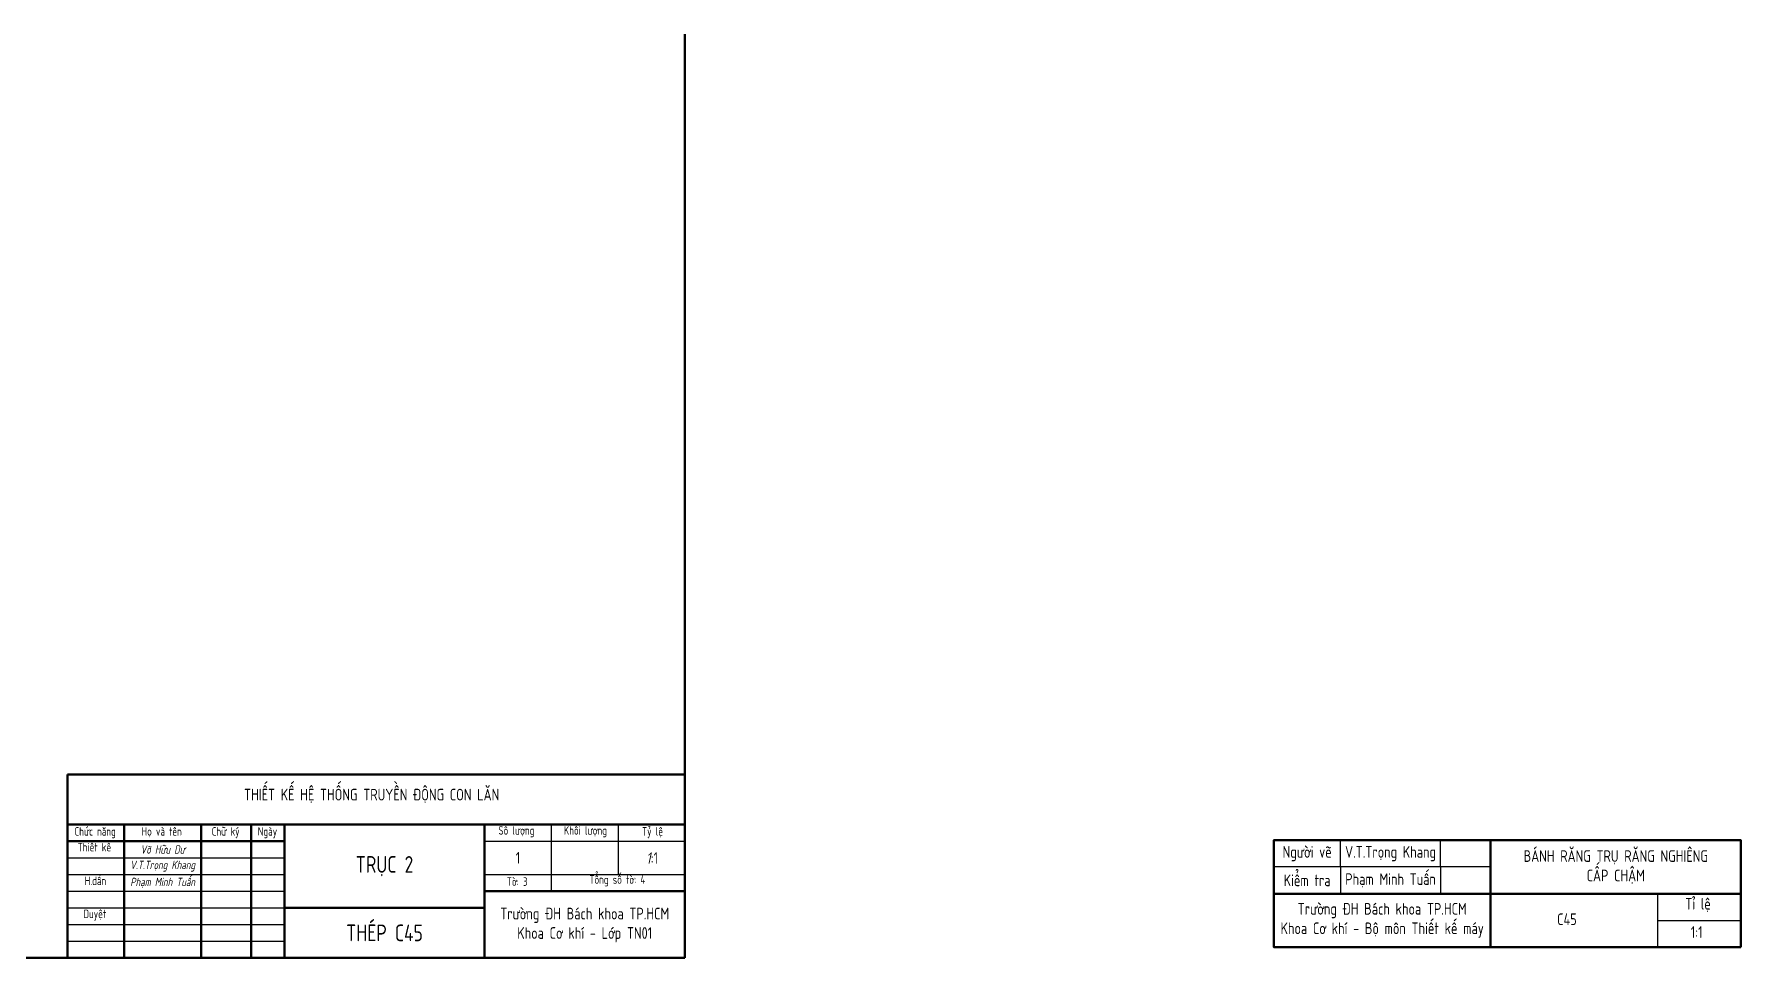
# Model space of a CAD drawing. Header units: millimetres. Extents: x -3429 to -296, y -4157 to -3695.
# Drawn here: x -808 to -296, y -4157 to -3880 of the extents above; entities that cross this region are included whole.
import ezdxf

# ---------------------------------------------------------------- set-up
doc = ezdxf.new("R2010")
doc.units = ezdxf.units.MM
doc.header["$LTSCALE"] = 0.5
for name, color, linetype, lineweight in [('A.Net Dam Co Ban', 7, 'Continuous', 50), ('AM_0', 7, 'Continuous', 50), ('AM_4', 3, 'Continuous', 25), ('duong_dam', 7, 'Continuous', 50), ('duong_manh', 3, 'Continuous', 25)]:
    doc.layers.add(name, color=color, linetype=linetype, lineweight=lineweight)
doc.styles.add('MyTemplate', font='tcvn+7284-2003i.ttf', dxfattribs={"width": 0.8, "height": 3.5})
doc.styles.get("Standard").update_dxf_attribs({"font": 'tcvn+7284-2003i.ttf', "width": 0.8, "height": 3.5})
doc.styles.add('TCVN', font='tcvn+7284-2003i.ttf', dxfattribs={"width": 0.8, "height": 5})

msp = doc.modelspace()

# ---------------------------------------------------------------- linework, layer by layer
at = {"layer": 'A.Net Dam Co Ban', "lineweight": 50}
msp.add_line((-797.558, -4156.951), (-797.558, -4102.1126), dxfattribs=at)
at = {"layer": 'AM_0'}
for p, q in [((-612.558, -4156.951), (-612.558, -3879.951)), ((-371.0211, -4129.699), (-371.0211, -4121.699)), ((-371.0211, -4137.699), (-371.0211, -4129.699)), ((-612.558, -4136.951), (-612.558, -4156.951)), ((-436.0211, -4137.699), (-296.0211, -4137.699)), ((-371.0211, -4137.699), (-371.0211, -4153.6756)), ((-1002.558, -4156.951), (-612.558, -4156.951))]:
    msp.add_line(p, q, dxfattribs=at)
msp.add_lwpolyline([(-296.0211, -4153.699), (-436.0211, -4153.699), (-436.0211, -4121.699), (-296.0211, -4121.699)], close=True, dxfattribs=at)
at = {"layer": 'AM_4'}
for p, q in [((-416.0211, -4129.699), (-416.0211, -4121.699)), ((-386.0211, -4129.699), (-386.0211, -4121.699)), ((-416.0211, -4129.699), (-436.0211, -4129.699)), ((-386.0211, -4129.699), (-416.0211, -4129.699)), ((-416.0211, -4129.699), (-416.0211, -4137.699)), ((-371.0211, -4129.699), (-386.0211, -4129.699)), ((-386.0211, -4129.699), (-386.0211, -4137.699)), ((-321.0211, -4137.699), (-321.0211, -4153.699)), ((-321.0211, -4145.699), (-296.0211, -4145.699))]:
    msp.add_line(p, q, dxfattribs=at)
at = {"layer": 'duong_dam', "lineweight": 50}
msp.add_line((-797.558, -4101.9953), (-612.558, -4101.9953), dxfattribs=at)
at = {"layer": 'duong_dam'}
for p, q in [((-797.558, -4156.951), (-797.558, -4101.9953)), ((-797.558, -4116.951), (-612.558, -4116.951)), ((-780.558, -4156.951), (-780.558, -4116.951)), ((-757.558, -4156.951), (-757.558, -4116.951)), ((-742.558, -4156.951), (-742.558, -4116.951)), ((-732.558, -4156.951), (-732.558, -4116.951)), ((-672.558, -4156.951), (-672.558, -4116.951)), ((-797.558, -4121.951), (-732.558, -4121.951)), ((-672.558, -4136.951), (-612.558, -4136.951)), ((-732.558, -4141.951), (-672.558, -4141.951))]:
    msp.add_line(p, q, dxfattribs=at)
at = {"layer": 'duong_manh'}
for p, q in [((-652.558, -4136.951), (-652.558, -4116.951)), ((-632.558, -4116.951), (-632.558, -4131.951)), ((-672.558, -4121.951), (-612.558, -4121.951)), ((-672.558, -4131.951), (-612.558, -4131.951))]:
    msp.add_line(p, q, dxfattribs=at)
at = {"layer": 'duong_manh', "lineweight": 25}
for p, q in [((-797.558, -4126.951), (-732.558, -4126.951)), ((-797.558, -4131.951), (-732.558, -4131.951)), ((-797.558, -4136.951), (-732.558, -4136.951)), ((-797.558, -4141.951), (-732.558, -4141.951)), ((-797.558, -4146.951), (-732.558, -4146.951)), ((-797.558, -4151.951), (-732.558, -4151.951))]:
    msp.add_line(p, q, dxfattribs=at)

# ---------------------------------------------------------------- texts
at = {"char_height": 2.5, "attachment_point": 5}
for s, insert in [('{\\fTCVN 7284|b0|i1|c0|p34;Võ Hữu Dư}', (-769.058, -4124.451)), ('{\\fTCVN 7284|b0|i1|c0|p34;V.T.Trọng Khang}', (-769.058, -4129.451)), ('{\\fTCVN 7284|b0|i1|c0|p34;Phạm Minh Tuấn}', (-769.058, -4134.451))]:
    msp.add_mtext_dynamic_manual_height_columns(s, width=23, gutter_width=17.5, heights=[0], dxfattribs=dict(at, insert=insert))
at = {"attachment_point": 5, "style": 'MyTemplate'}
for s, width, insert, char_height in [('TRỤC 2', 60, (-702.558, -4129.451), 5), ('Người vẽ', 20, (-426.0211, -4125.699), 3.5), ('V.T.Trọng Khang', 30, (-401.0211, -4125.699), 3.5), ('BÁNH RĂNG TRỤ RĂNG NGHIÊNG \\PCẤP CHẬM', 75, (-333.5211, -4129.699), 3.5), ('Kiểm tra', 20, (-426.0211, -4133.699), 3.5), ('Phạm Minh Tuấn', 30, (-401.0211, -4133.699), 3.5), ('Trường ĐH Bách khoa TP.HCM\\PKhoa Cơ khí - Bộ môn Thiết kế máy', 65, (-403.5211, -4145.6873), 3.5), ('THÉP C45', 60, (-702.558, -4149.451), 5)]:
    msp.add_mtext_dynamic_manual_height_columns(s, width=width, gutter_width=17.5, heights=[0], dxfattribs=dict(at, insert=insert, char_height=char_height))
at = {"layer": 'AM_0', "insert": (-312.6816, -4138.9721), "char_height": 3.5, "attachment_point": 1, "style": 'TCVN'}
msp.add_mtext_dynamic_manual_height_columns('Tỉ lệ', width=17.318047, gutter_width=17.5, heights=[0], dxfattribs=at)
at = {"layer": 'AM_0', "char_height": 3.5, "width": 31.23385, "attachment_point": 1, "style": 'TCVN'}
for s, insert in [('C45', (-351.0876, -4143.6169)), ('1:1', (-311.036, -4147.473))]:
    msp.add_mtext(s, dxfattribs=dict(at, insert=insert))
at = {"layer": 'duong_dam'}
for s, width, gutter_width, heights, insert, char_height, attachment_point in [('\\pi52.96151;THIẾT KẾ HỆ THỐNG TRUYỀN ĐỘNG CON LĂN', 184.90212, 17.5, [11.9268], (-797.6208, -4106.2497), 3.5, 1), ('\\pi2.30248;Chức năng', 17.291048, 14.8707, [0], (-797.7938, -4117.752), 2.549267, 1), ('\\pi2.28858;Họ và tên', 17.291048, 14.8707, [0], (-777.6854, -4117.752), 2.549267, 1), ('\\pi4.41065;Chữ ký', 17.291048, 14.8707, [0], (-758.7637, -4117.752), 2.549267, 1), ('\\pi5.63353;Ngày', 17.291048, 14.8707, [0], (-746.1763, -4117.752), 2.549267, 1), ('\\pi3.12675;Số lượng', 17.291048, 14.8707, [0], (-671.5459, -4117.46), 2.549267, 1), ('\\pi2.04292;Khối lượng', 17.291048, 14.8707, [0], (-650.8564, -4117.4583), 2.549267, 1), ('\\pi5.54623;Tỷ lệ', 17.291048, 14.8707, [0], (-630.9086, -4117.752), 2.549267, 1), ('\\pi3.26116;Thiết kế', 17.291048, 14.8707, [0], (-797.7938, -4122.4633), 2.549267, 1), ('\\pi5.35079;H.dẫn', 17.291048, 14.8707, [0], (-797.7938, -4132.5893), 2.549267, 1), ('\\pi5.63353;Tờ: 3', 17.291048, 14.8707, [0], (-671.5459, -4132.8076), 2.549267, 1), ('\\pi11.3938;Tổng số tờ: 4', 39.927956, 14.8707, [3.483], (-652.558, -4132.1918), 2.549267, 1), ('\\pi4.99235;Duyệt', 17.291048, 14.8707, [0], (-797.7938, -4142.4638), 2.549267, 1), ('Trường ĐH Bách khoa TP.HCM\\PKhoa Cơ khí - Lớp TN01', 78.382847, 17.5, [0], (-642.558, -4147.1033), 3.5, 5)]:
    msp.add_mtext_dynamic_manual_height_columns(s, width=width, gutter_width=gutter_width, heights=heights, dxfattribs=dict(at, insert=insert, char_height=char_height, attachment_point=attachment_point))
at = {"layer": 'duong_dam', "insert": (-662.558, -4126.951), "char_height": 3.5, "attachment_point": 5, "style": 'TCVN'}
msp.add_mtext_dynamic_manual_height_columns('1', width=20, gutter_width=17.5, heights=[0], dxfattribs=at)
at = {"layer": 'duong_dam', "insert": (-622.3398, -4127.0053), "char_height": 3.5, "width": 9.038203, "attachment_point": 5, "style": 'TCVN'}
msp.add_mtext('{\\fTCVN 7284|b0|i1|c163|p34;1}:1', dxfattribs=at)

doc.saveas('drawing.dxf')
